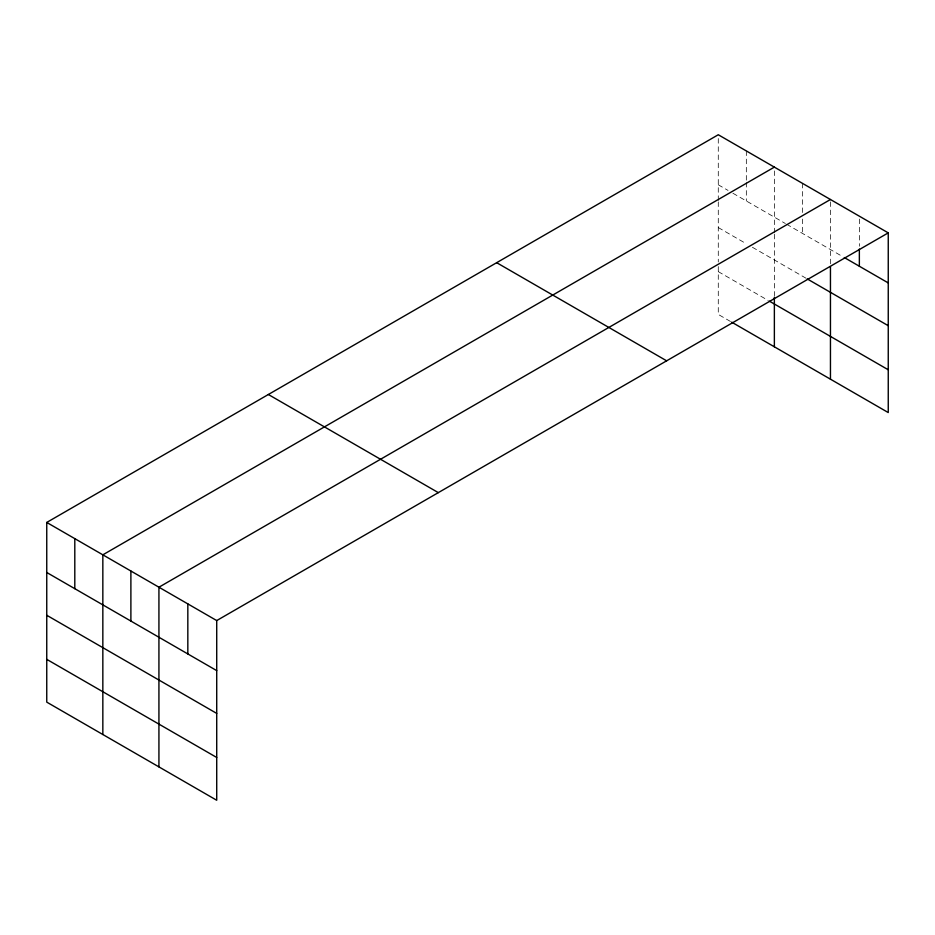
<?xml version="1.0" encoding="UTF-8"?>
<svg xmlns="http://www.w3.org/2000/svg" width="935" height="935" viewBox="0 0 935 935"><rect width="100%" height="100%" fill="white"/><g stroke="black" fill="none" stroke-linecap="round" stroke-linejoin="round"><path stroke-width="0.7" stroke-dasharray="4.67 3.51" d="M718.279 201.902L718.279 261.999M718.279 200.476L718.279 134.745M774.367 234.276L774.367 295.764M774.367 232.85L774.367 167.12M830.455 263.81L830.455 199.506M718.279 184.791L728.038 190.413M732.911 193.229L785.342 223.5M786.557 224.213L843.019 256.809M718.279 227.567L746.329 243.755M752.418 247.272L806.075 278.256M718.279 271.641L768.278 300.509M730.469 321.465L718.279 314.429L718.279 263.378M859.358 219.047L859.358 246.221M802.417 183.318L802.417 213.344M802.417 219.059L802.417 233.364M746.329 150.932L746.329 180.958M746.329 182.395L746.329 200.978"/><path stroke-width="1.4" d="M888.25 232.873L216.721 620.571L216.721 800.255L46.75 702.127L46.75 522.443L718.279 134.745L888.25 232.873L888.25 412.557L731.696 322.166M830.455 266.662L830.455 379.189M774.367 167.12L102.838 554.829L102.838 734.513M830.455 199.506L158.927 587.215L158.927 766.899M844.282 257.534L888.25 282.919M807.291 278.957L888.25 325.696M769.493 301.21L888.25 369.769M496.672 262.688L666.643 360.817M268.357 394.5L438.328 492.64M46.75 522.443L216.721 620.571M46.75 572.489L216.721 670.617M46.75 615.265L216.721 713.405M46.75 659.35L216.721 757.479M859.358 249.072L859.358 266.23M774.367 297.143L774.367 346.803M187.83 603.893L187.83 653.939M130.888 571.016L130.888 621.062M74.8 538.642L74.8 588.676"/></g></svg>
